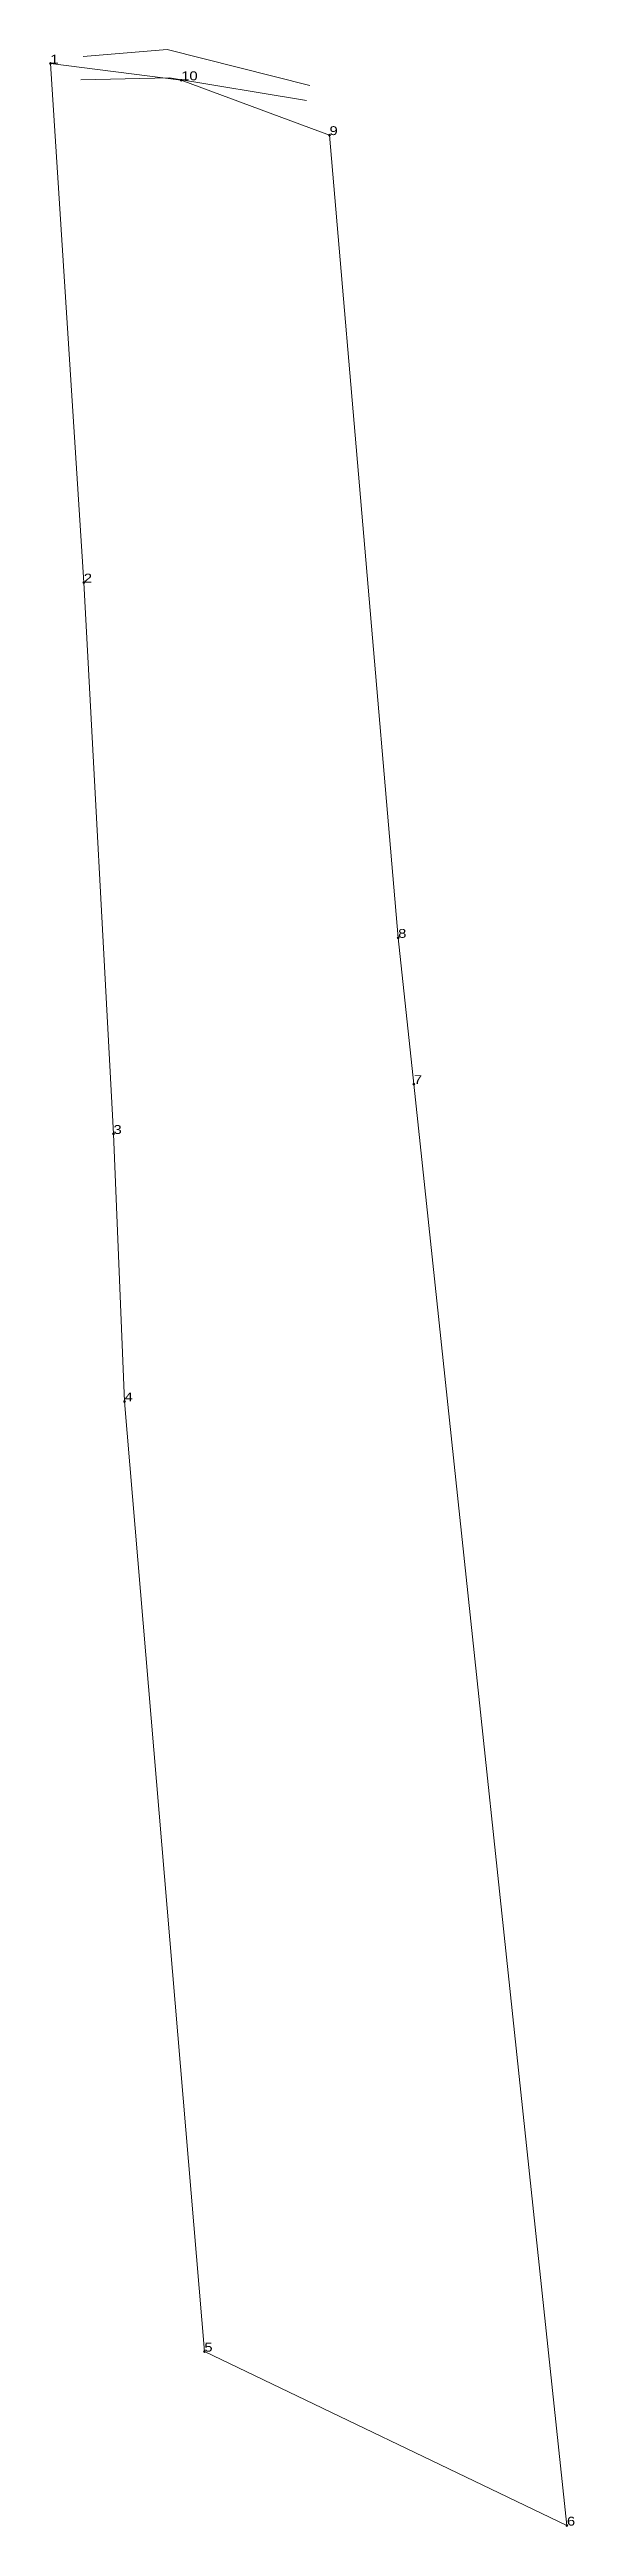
# Model space of a CAD drawing. Header units: metres. Extents: x 553038 to 553144, y 1820625 to 1821128.
import ezdxf

# ---------------------------------------------------------------- set-up
doc = ezdxf.new("R2010")
doc.units = ezdxf.units.M
doc.header["$LTSCALE"] = 0.72
doc.header["$PDMODE"] = 32
doc.header["$PDSIZE"] = 0.36
doc.layers.add('15', color=7, linetype='Continuous', lineweight=13)

msp = doc.modelspace()

# ---------------------------------------------------------------- linework, layer by layer
at = {"layer": '15'}
msp.add_lwpolyline([(553037.82, 1821124.7), (553064.42, 1821121.3), (553094.57, 1821110.17), (553108.53, 1820947.18), (553111.72, 1820917.49), (553142.85, 1820624.8), (553069.13, 1820660.12), (553052.91, 1820853.06), (553050.66, 1820907.36), (553044.62, 1821019.32)], close=True, dxfattribs=at)
for points in [[(553044.48, 1821126.1), (553061.56, 1821127.54), (553090.56, 1821120.22)], [(553089.93, 1821117.17), (553062.06, 1821121.78), (553044.04, 1821121.42)]]:
    msp.add_lwpolyline(points, dxfattribs=at)
for p in [(553037.82, 1821124.7), (553064.42, 1821121.3), (553094.57, 1821110.17), (553044.62, 1821019.32), (553108.53, 1820947.18), (553111.72, 1820917.49), (553050.66, 1820907.36), (553052.91, 1820853.06), (553069.13, 1820660.12), (553142.85, 1820624.8)]:
    msp.add_point(p, dxfattribs=at)

# ---------------------------------------------------------------- texts
at = {"layer": '15', "width": 1.25}
for s, p in [('1', (553037.82, 1821124.7)), ('10', (553064.42, 1821121.3)), ('9', (553094.57, 1821110.17)), ('2', (553044.62, 1821019.32)), ('8', (553108.53, 1820947.18)), ('7', (553111.72, 1820917.49)), ('3', (553050.66, 1820907.36)), ('4', (553052.91, 1820853.06)), ('5', (553069.13, 1820660.12)), ('6', (553142.85, 1820624.8))]:
    msp.add_text(s, height=1.8, dxfattribs=at).set_placement(p)

doc.saveas('drawing.dxf')
